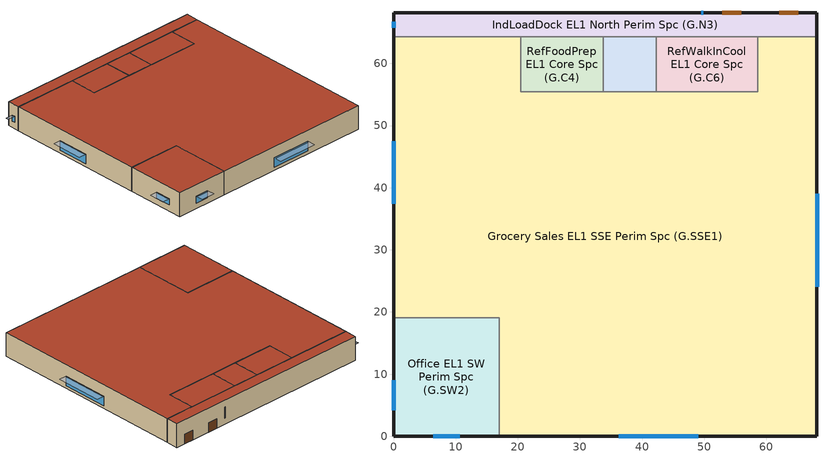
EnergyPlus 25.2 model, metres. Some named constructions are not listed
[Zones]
RefFoodPrep EL1 Core Spc (G.C4)
 floor ground (EL1 Flr (G.C4.U4) SlabOnOrBelowGradeF073): 33.74,64.27 33.74,55.41 20.45,55.41 20.45,64.27 z0
 wall to RefWalkInFreeze EL1 Core Spc (G.C5) (Interior Wall): 33.74,55.41 33.74,64.27 z0:7.62
 wall to Grocery Sales EL1 SSE Perim Spc (G.SSE1) (Interior Wall): 20.45,64.27 20.45,55.41 33.74,55.41 z0:7.62
 wall to IndLoadDock EL1 North Perim Spc (G.N3) (Interior Wall): 33.74,64.27 20.45,64.27 z0:7.62
 roof outside (Exterior Roof): 33.74,55.41 33.74,64.27 20.45,64.27 20.45,55.41 z7.62
RefWalkInFreeze EL1 Core Spc (G.C5)
 floor ground (EL1 Flr (G.C5.U5) SlabOnOrBelowGradeF073): 42.25,64.27 42.25,55.41 33.74,55.41 33.74,64.27 z0
 wall to RefWalkInCool EL1 Core Spc (G.C6) (Interior Wall): 42.25,55.41 42.25,64.27 z0:7.62
 wall to IndLoadDock EL1 North Perim Spc (G.N3) (Interior Wall): 42.25,64.27 33.74,64.27 z0:7.62
 wall to Grocery Sales EL1 SSE Perim Spc (G.SSE1) (Interior Wall): 33.74,55.41 42.25,55.41 z0:7.62
 roof outside (Exterior Roof): 42.25,55.41 42.25,64.27 33.74,64.27 33.74,55.41 z7.62
RefWalkInCool EL1 Core Spc (G.C6)
 floor ground (EL1 Flr (G.C6.U6) SlabOnOrBelowGradeF073): 58.61,64.27 58.61,55.41 42.25,55.41 42.25,64.27 z0
 wall to IndLoadDock EL1 North Perim Spc (G.N3) (Interior Wall): 58.61,64.27 42.25,64.27 z0:7.62
 wall to Grocery Sales EL1 SSE Perim Spc (G.SSE1) (Interior Wall): 42.25,55.41 58.61,55.41 58.61,64.27 z0:7.62
 roof outside (Exterior Roof): 58.61,55.41 58.61,64.27 42.25,64.27 42.25,55.41 z7.62
IndLoadDock EL1 North Perim Spc (G.N3)
 floor ground (EL1 Flr (G.N3.U3) SlabOnOrBelowGradeF073): 68.15,68.15 68.15,64.27 0,64.27 0,68.15 z0
 wall outside (Exterior Wall): 68.15,64.27 68.15,68.15 0,68.15 0,64.27 z0:7.62
 wall to Grocery Sales EL1 SSE Perim Spc (G.SSE1) (Interior Wall): 58.61,64.27 68.15,64.27 / 0,64.27 20.45,64.27 z0:7.62
 window (Exterior Window): 49.87,68.15 49.56,68.15 z1.96:5.49; 0,66.7 0,65.72 z2.03:3.96
 door (Overhead Door): 65.11,68.15 62.06,68.15 / 55.96,68.15 52.91,68.15 z0:3.05
 roof outside (Exterior Roof): 68.15,64.27 68.15,68.15 0,68.15 0,64.27 z7.62
Grocery Sales EL1 SSE Perim Spc (G.SSE1)
 floor ground (EL1 Flr (G.SSE1.U1) SlabOnOrBelowGradeF073): 68.15,64.27 68.15,0 17.04,0 17.04,19.08 0,19.08 0,64.27 20.45,64.27 20.45,55.41 58.61,55.41 58.61,64.27 z0
 wall outside (Exterior Wall): 17.04,0 68.15,0 68.15,64.27 / 0,64.27 0,19.08 z0:7.62
 wall to Office EL1 SW Perim Spc (G.SW2) (Interior Wall): 0,19.08 17.04,19.08 17.04,0 z0:7.62
 window (Exterior Window): 68.15,24.08 68.15,39.01 / 36.24,0 49.04,0 / 0,47.5 0,37.44 z0.91:3.96
 roof outside (Exterior Roof): 68.15,0 68.15,64.27 58.61,64.27 58.61,55.41 20.45,55.41 20.45,64.27 0,64.27 0,19.08 17.04,19.08 17.04,0 z7.62
Office EL1 SW Perim Spc (G.SW2)
 floor ground (EL1 Flr (G.SW2.U2) SlabOnOrBelowGradeF073): 17.04,19.08 17.04,0 0,0 0,19.08 z0
 wall outside (Exterior Wall): 0,19.08 0,0 17.04,0 z0:7.62
 window (Exterior Window): 6.4,0 10.67,0 z1.61:3.96; 0,9.03 0,4.15 z2.03:3.96
 roof outside (Exterior Roof): 17.04,0 17.04,19.08 0,19.08 0,0 z7.62
shading: 70.59,24.08 70.59,39.01 68.15,39.01 68.15,24.08 z3.96; 0,37.44 0,47.5 -2.44,47.5 -2.44,37.44 z3.96; 49.04,-2.44 49.04,0 36.24,0 36.24,-2.44 z3.96; 10.67,-2.44 10.67,0 6.4,0 6.4,-2.44 z3.96; 0,4.15 0,9.03 -2.44,9.03 -2.44,4.15 z3.96; -2.44,65.72 0,65.72 0,66.7 -2.44,66.7 z3.96
[Construction:FfactorGroundFloor] F-Factor {W/m-K}=1.26344
Name | Area {m2} | PerimeterExposed {m}
EL1 Flr (G.C4.U4) SlabOnOrBelowGradeF073 | 117.709 | 0
EL1 Flr (G.C5.U5) SlabOnOrBelowGradeF073 | 75.4584 | 0
EL1 Flr (G.C6.U6) SlabOnOrBelowGradeF073 | 144.896 | 0
EL1 Flr (G.N3.U3) SlabOnOrBelowGradeF073 | 264.857 | 75.92568
EL1 Flr (G.SSE1.U1) SlabOnOrBelowGradeF073 | 3716.8 | 160.566
EL1 Flr (G.SW2.U2) SlabOnOrBelowGradeF073 | 325.15 | 36.1218
[Zone] Multiplier=1
Grocery Sales EL1 SSE Perim Spc (G.SSE1); IndLoadDock EL1 North Perim Spc (G.N3); Office EL1 SW Perim Spc (G.SW2); RefFoodPrep EL1 Core Spc (G.C4); RefWalkInCool EL1 Core Spc (G.C6); RefWalkInFreeze EL1 Core Spc (G.C5)
